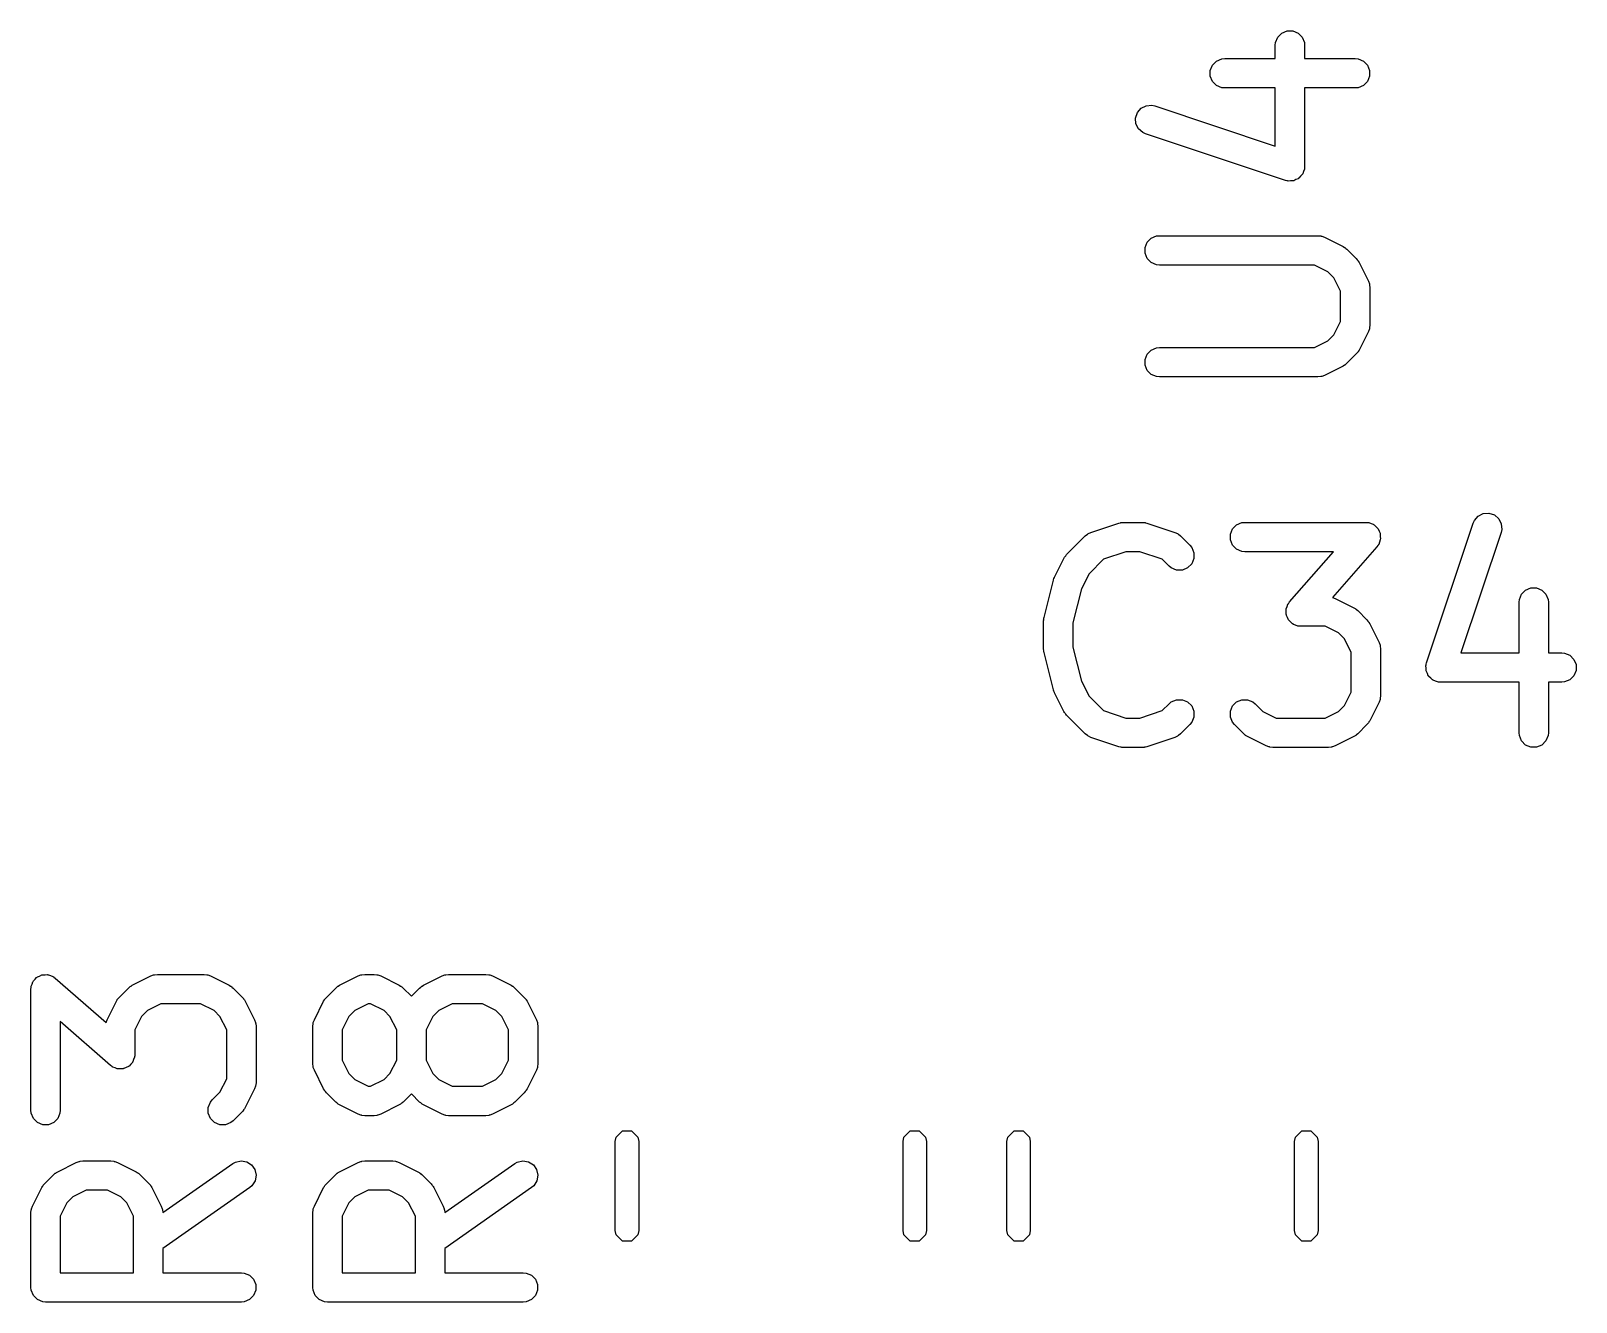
# Model space of a CAD drawing. Header units: inches. Extents: x 1.99 to 4.41, y -4.34 to -2.1.
# Drawn here: x 2.1386 to 2.4493, y -3.5277 to -3.272 of the extents above; entities that cross this region are included whole.
import ezdxf

# ---------------------------------------------------------------- set-up
doc = ezdxf.new("R2010")
doc.units = ezdxf.units.IN
doc.header["$MEASUREMENT"] = 0
doc.layers.add('BLACK', color=250, linetype='CONTINUOUS')

msp = doc.modelspace()

# ---------------------------------------------------------------- linework, layer by layer
at = {"layer": 'BLACK', "linetype": 'CONTINUOUS'}
for p, q in [((2.39015, -3.27246), (2.39121, -3.27202)), ((2.39121, -3.27202), (2.39237, -3.27202)), ((2.39237, -3.27202), (2.39343, -3.27246)), ((2.38884, -3.27492), (2.38889, -3.27434)), ((2.38884, -3.27759), (2.38884, -3.27492)), ((2.38889, -3.27434), (2.38934, -3.27328)), ((2.38934, -3.27328), (2.39015, -3.27246)), ((2.39343, -3.27246), (2.39425, -3.27328)), ((2.39425, -3.27328), (2.39469, -3.27434)), ((2.39469, -3.27434), (2.39474, -3.27492)), ((2.39474, -3.27492), (2.39474, -3.27759)), ((2.37621, -3.2789), (2.37703, -3.27808)), ((2.37703, -3.27808), (2.37809, -3.27764)), ((2.37809, -3.27764), (2.37867, -3.27759)), ((2.37867, -3.27759), (2.38884, -3.27759)), ((2.39474, -3.27759), (2.40491, -3.27759)), ((2.40491, -3.27759), (2.40549, -3.27764)), ((2.40549, -3.27764), (2.40655, -3.27808)), ((2.40655, -3.27808), (2.40737, -3.2789)), ((2.37577, -3.27996), (2.37621, -3.2789)), ((2.37577, -3.28112), (2.37577, -3.27996)), ((2.37621, -3.28218), (2.37577, -3.28112)), ((2.40737, -3.2789), (2.40781, -3.27996)), ((2.40781, -3.28112), (2.40737, -3.28218)), ((2.40781, -3.27996), (2.40781, -3.28112)), ((2.37703, -3.283), (2.37621, -3.28218)), ((2.37809, -3.28344), (2.37703, -3.283)), ((2.37867, -3.28349), (2.37809, -3.28344)), ((2.38884, -3.28349), (2.37867, -3.28349)), ((2.38884, -3.29519), (2.38884, -3.28349)), ((2.40491, -3.28349), (2.39474, -3.28349)), ((2.39474, -3.28349), (2.39474, -3.29929)), ((2.40549, -3.28344), (2.40491, -3.28349)), ((2.40655, -3.283), (2.40549, -3.28344)), ((2.40737, -3.28218), (2.40655, -3.283)), ((2.3611, -3.28845), (2.36186, -3.28758)), ((2.36186, -3.28758), (2.36289, -3.28707)), ((2.36289, -3.28707), (2.36404, -3.28698)), ((2.36404, -3.28698), (2.3646, -3.28711)), ((2.3646, -3.28711), (2.38884, -3.29519)), ((2.36074, -3.28954), (2.3611, -3.28845)), ((2.36082, -3.29069), (2.36074, -3.28954)), ((2.36134, -3.29172), (2.36082, -3.29069)), ((2.36221, -3.29248), (2.36134, -3.29172)), ((2.36274, -3.29271), (2.36221, -3.29248)), ((2.39086, -3.30209), (2.36274, -3.29271)), ((2.39469, -3.29986), (2.39451, -3.3003)), ((2.3947, -3.29971), (2.39469, -3.29986)), ((2.39472, -3.29966), (2.3947, -3.29971)), ((2.39474, -3.29929), (2.39471, -3.29958)), ((2.39471, -3.29958), (2.39472, -3.29966)), ((2.39114, -3.30215), (2.39086, -3.30209)), ((2.39121, -3.30218), (2.39114, -3.30215)), ((2.39127, -3.30218), (2.39121, -3.30218)), ((2.39142, -3.30222), (2.39127, -3.30218)), ((2.39189, -3.30218), (2.39142, -3.30222)), ((2.39237, -3.30218), (2.39189, -3.30218)), ((2.39246, -3.30214), (2.39237, -3.30218)), ((2.39257, -3.30214), (2.39246, -3.30214)), ((2.39299, -3.30192), (2.39257, -3.30214)), ((2.39343, -3.30174), (2.39299, -3.30192)), ((2.39351, -3.30167), (2.39343, -3.30174)), ((2.3936, -3.30162), (2.39351, -3.30167)), ((2.39391, -3.30126), (2.3936, -3.30162)), ((2.39425, -3.30093), (2.39391, -3.30126)), ((2.39429, -3.30083), (2.39425, -3.30093)), ((2.39436, -3.30075), (2.39429, -3.30083)), ((2.39451, -3.3003), (2.39436, -3.30075)), ((2.36265, -3.31558), (2.36309, -3.31452)), ((2.36265, -3.31674), (2.36265, -3.31558)), ((2.36309, -3.31452), (2.3639, -3.31371)), ((2.3639, -3.31371), (2.36497, -3.31326)), ((2.36497, -3.31326), (2.36554, -3.31321)), ((2.36554, -3.31321), (2.39742, -3.31321)), ((2.39742, -3.31321), (2.39799, -3.31326)), ((2.39799, -3.31326), (2.39809, -3.31331)), ((2.39809, -3.31331), (2.39819, -3.31331)), ((2.39819, -3.31331), (2.39874, -3.31352)), ((2.39874, -3.31352), (2.40249, -3.31539)), ((2.40249, -3.31539), (2.40273, -3.31555)), ((2.40273, -3.31555), (2.4028, -3.31558)), ((2.4028, -3.31558), (2.40289, -3.31565)), ((2.40289, -3.31565), (2.40297, -3.3157)), ((2.40297, -3.3157), (2.40303, -3.31576)), ((2.40303, -3.31576), (2.40325, -3.31595)), ((2.36309, -3.3178), (2.36265, -3.31674)), ((2.3639, -3.31862), (2.36309, -3.3178)), ((2.36497, -3.31906), (2.3639, -3.31862)), ((2.40325, -3.31595), (2.40513, -3.31782)), ((2.40513, -3.31782), (2.40531, -3.31805)), ((2.40531, -3.31805), (2.40537, -3.3181)), ((2.40537, -3.3181), (2.40543, -3.31819)), ((2.40543, -3.31819), (2.40549, -3.31827)), ((2.40549, -3.31827), (2.40552, -3.31834)), ((2.40552, -3.31834), (2.40568, -3.31859)), ((2.40568, -3.31859), (2.40756, -3.32234)), ((2.36554, -3.31911), (2.36497, -3.31906)), ((2.39672, -3.31911), (2.36554, -3.31911)), ((2.39942, -3.32046), (2.39672, -3.31911)), ((2.40061, -3.32166), (2.39942, -3.32046)), ((2.40196, -3.32436), (2.40061, -3.32166)), ((2.40196, -3.33046), (2.40196, -3.32436)), ((2.40756, -3.32234), (2.40776, -3.32288)), ((2.40776, -3.32288), (2.40777, -3.32299)), ((2.40777, -3.32299), (2.40781, -3.32308)), ((2.40781, -3.32308), (2.40787, -3.32366)), ((2.40787, -3.32366), (2.40787, -3.33116)), ((2.40061, -3.33316), (2.40196, -3.33046)), ((2.40787, -3.33116), (2.40781, -3.33173)), ((2.39672, -3.3357), (2.39942, -3.33436)), ((2.39942, -3.33436), (2.40061, -3.33316)), ((2.40756, -3.33248), (2.40568, -3.33623)), ((2.40776, -3.33194), (2.40756, -3.33248)), ((2.40777, -3.33183), (2.40776, -3.33194)), ((2.40781, -3.33173), (2.40777, -3.33183)), ((2.36265, -3.33808), (2.36309, -3.33702)), ((2.36309, -3.33702), (2.3639, -3.3362)), ((2.3639, -3.3362), (2.36497, -3.33576)), ((2.36497, -3.33576), (2.36554, -3.3357)), ((2.36554, -3.3357), (2.39672, -3.3357)), ((2.40513, -3.337), (2.40325, -3.33887)), ((2.40531, -3.33677), (2.40513, -3.337)), ((2.40537, -3.33672), (2.40531, -3.33677)), ((2.40543, -3.33663), (2.40537, -3.33672)), ((2.40549, -3.33655), (2.40543, -3.33663)), ((2.40552, -3.33648), (2.40549, -3.33655)), ((2.40568, -3.33623), (2.40552, -3.33648)), ((2.36265, -3.33923), (2.36265, -3.33808)), ((2.36309, -3.3403), (2.36265, -3.33923)), ((2.3639, -3.34111), (2.36309, -3.3403)), ((2.40249, -3.33942), (2.39874, -3.3413)), ((2.40273, -3.33927), (2.40249, -3.33942)), ((2.4028, -3.33924), (2.40273, -3.33927)), ((2.40289, -3.33917), (2.4028, -3.33924)), ((2.40297, -3.33912), (2.40289, -3.33917)), ((2.40303, -3.33906), (2.40297, -3.33912)), ((2.40325, -3.33887), (2.40303, -3.33906)), ((2.36497, -3.34155), (2.3639, -3.34111)), ((2.36554, -3.34161), (2.36497, -3.34155)), ((2.39742, -3.34161), (2.36554, -3.34161)), ((2.39799, -3.34155), (2.39742, -3.34161)), ((2.39809, -3.34151), (2.39799, -3.34155)), ((2.39819, -3.34151), (2.39809, -3.34151)), ((2.39874, -3.3413), (2.39819, -3.34151)), ((2.35177, -3.37289), (2.35739, -3.37101)), ((2.35739, -3.37101), (2.35768, -3.37095)), ((2.35768, -3.37095), (2.35775, -3.37092)), ((2.35775, -3.37092), (2.35785, -3.37091)), ((2.35785, -3.37091), (2.35795, -3.37088)), ((2.35795, -3.37088), (2.35803, -3.37089)), ((2.35803, -3.37089), (2.35832, -3.37086)), ((2.35832, -3.37086), (2.36207, -3.37086)), ((2.36207, -3.37086), (2.36237, -3.37089)), ((2.36237, -3.37089), (2.36244, -3.37088)), ((2.36244, -3.37088), (2.36254, -3.37091)), ((2.36254, -3.37091), (2.36265, -3.37092)), ((2.36265, -3.37092), (2.36272, -3.37095)), ((2.36272, -3.37095), (2.36301, -3.37101)), ((2.36301, -3.37101), (2.36863, -3.37289)), ((2.38024, -3.37217), (2.38106, -3.37136)), ((2.38106, -3.37136), (2.38212, -3.37092)), ((2.38212, -3.37092), (2.3827, -3.37086)), ((2.3827, -3.37086), (2.40707, -3.37086)), ((2.40707, -3.37086), (2.40737, -3.37089)), ((2.40737, -3.37089), (2.40745, -3.37088)), ((2.40745, -3.37088), (2.4075, -3.3709)), ((2.4075, -3.3709), (2.40764, -3.37092)), ((2.40764, -3.37092), (2.40809, -3.3711)), ((2.40809, -3.3711), (2.40854, -3.37125)), ((2.40854, -3.37125), (2.40862, -3.37132)), ((2.40862, -3.37132), (2.40871, -3.37136)), ((2.40871, -3.37136), (2.40905, -3.3717)), ((2.40905, -3.3717), (2.40941, -3.37201)), ((2.41926, -3.39912), (2.42864, -3.371)), ((2.42864, -3.371), (2.42887, -3.37047)), ((2.42887, -3.37047), (2.42963, -3.3696)), ((2.42963, -3.3696), (2.43066, -3.36909)), ((2.43066, -3.36909), (2.43181, -3.36901)), ((2.43181, -3.36901), (2.4329, -3.36937)), ((2.4329, -3.36937), (2.43377, -3.37013)), ((2.43377, -3.37013), (2.43429, -3.37116)), ((2.43429, -3.37116), (2.43437, -3.37231)), ((2.34686, -3.37735), (2.35061, -3.3736)), ((2.35061, -3.3736), (2.35106, -3.37323)), ((2.35106, -3.37323), (2.35116, -3.37319)), ((2.35116, -3.37319), (2.35124, -3.37312)), ((2.35124, -3.37312), (2.35177, -3.37289)), ((2.36863, -3.37289), (2.36916, -3.37312)), ((2.36916, -3.37312), (2.36924, -3.37319)), ((2.36924, -3.37319), (2.36934, -3.37323)), ((2.36934, -3.37323), (2.36979, -3.3736)), ((2.36979, -3.3736), (2.37166, -3.37547)), ((2.3798, -3.37324), (2.38024, -3.37217)), ((2.3798, -3.37439), (2.3798, -3.37324)), ((2.38024, -3.37545), (2.3798, -3.37439)), ((2.40941, -3.37201), (2.40945, -3.3721)), ((2.40945, -3.3721), (2.40952, -3.37217)), ((2.40952, -3.37217), (2.40971, -3.37261)), ((2.40978, -3.37483), (2.40963, -3.37529)), ((2.40971, -3.37261), (2.40992, -3.37304)), ((2.40996, -3.37439), (2.40978, -3.37483)), ((2.40992, -3.37304), (2.40993, -3.37314)), ((2.40993, -3.37314), (2.40996, -3.37324)), ((2.40996, -3.37324), (2.40996, -3.37372)), ((2.40996, -3.37372), (2.41, -3.37419)), ((2.41, -3.37419), (2.40996, -3.37429)), ((2.40996, -3.37429), (2.40996, -3.37439)), ((2.43424, -3.37287), (2.42616, -3.39711)), ((2.43437, -3.37231), (2.43424, -3.37287)), ((2.34631, -3.37812), (2.34647, -3.37787)), ((2.34647, -3.37787), (2.34649, -3.3778)), ((2.34649, -3.3778), (2.34656, -3.37771)), ((2.34656, -3.37771), (2.34662, -3.37763)), ((2.34662, -3.37763), (2.34668, -3.37757)), ((2.34668, -3.37757), (2.34686, -3.37735)), ((2.3588, -3.37676), (2.35429, -3.37827)), ((2.36159, -3.37676), (2.3588, -3.37676)), ((2.3661, -3.37827), (2.36159, -3.37676)), ((2.37166, -3.37547), (2.37203, -3.37592)), ((2.37203, -3.37592), (2.37247, -3.37699)), ((2.37247, -3.37699), (2.37247, -3.37814)), ((2.38106, -3.37627), (2.38024, -3.37545)), ((2.38212, -3.37671), (2.38106, -3.37627)), ((2.3827, -3.37676), (2.38212, -3.37671)), ((2.40056, -3.37676), (2.3827, -3.37676)), ((2.39172, -3.38687), (2.40056, -3.37676)), ((2.40929, -3.37576), (2.40036, -3.38597)), ((2.40947, -3.37551), (2.40929, -3.37576)), ((2.40952, -3.37545), (2.40947, -3.37551)), ((2.40954, -3.3754), (2.40952, -3.37545)), ((2.40963, -3.37529), (2.40954, -3.3754)), ((2.34443, -3.38187), (2.34631, -3.37812)), ((2.35429, -3.37827), (2.35138, -3.38119)), ((2.36748, -3.37965), (2.3661, -3.37827)), ((2.36793, -3.38002), (2.36748, -3.37965)), ((2.369, -3.38046), (2.36793, -3.38002)), ((2.37015, -3.38046), (2.369, -3.38046)), ((2.37121, -3.38002), (2.37015, -3.38046)), ((2.37203, -3.3792), (2.37121, -3.38002)), ((2.37247, -3.37814), (2.37203, -3.3792)), ((2.34234, -3.38997), (2.34421, -3.38247)), ((2.34421, -3.38247), (2.34423, -3.38243)), ((2.34423, -3.38241), (2.34432, -3.38217)), ((2.34423, -3.38243), (2.34423, -3.38241)), ((2.34432, -3.38217), (2.34441, -3.38192)), ((2.34441, -3.38192), (2.34442, -3.38191)), ((2.34442, -3.38191), (2.34443, -3.38187)), ((2.35138, -3.38119), (2.34986, -3.38422)), ((2.43917, -3.38448), (2.44024, -3.38404)), ((2.44024, -3.38404), (2.44139, -3.38404)), ((2.44139, -3.38404), (2.44245, -3.38448)), ((2.34986, -3.38422), (2.34815, -3.39105)), ((2.39139, -3.38734), (2.39147, -3.38722)), ((2.39147, -3.38722), (2.39149, -3.38717)), ((2.39149, -3.38717), (2.39154, -3.38711)), ((2.39154, -3.38711), (2.39172, -3.38687)), ((2.40036, -3.38597), (2.40089, -3.38617)), ((2.40089, -3.38617), (2.40464, -3.38804)), ((2.43786, -3.38694), (2.43792, -3.38636)), ((2.43786, -3.39711), (2.43786, -3.38694)), ((2.43792, -3.38636), (2.43836, -3.38529)), ((2.43836, -3.38529), (2.43917, -3.38448)), ((2.44245, -3.38448), (2.44327, -3.38529)), ((2.44327, -3.38529), (2.44371, -3.38636)), ((2.44371, -3.38636), (2.44377, -3.38694)), ((2.44377, -3.38694), (2.44377, -3.39711)), ((2.34225, -3.39054), (2.34228, -3.39033)), ((2.34228, -3.39033), (2.3423, -3.39011)), ((2.3423, -3.39011), (2.34232, -3.39007)), ((2.34232, -3.39007), (2.34234, -3.38997)), ((2.39102, -3.38843), (2.39105, -3.38833)), ((2.39105, -3.38891), (2.39102, -3.38843)), ((2.39105, -3.38823), (2.39123, -3.38779)), ((2.39105, -3.38833), (2.39105, -3.38823)), ((2.39105, -3.38939), (2.39105, -3.38891)), ((2.39109, -3.38948), (2.39105, -3.38939)), ((2.39109, -3.38958), (2.39109, -3.38948)), ((2.39131, -3.39001), (2.39109, -3.38958)), ((2.39123, -3.38779), (2.39139, -3.38734)), ((2.39149, -3.39045), (2.39131, -3.39001)), ((2.40464, -3.38804), (2.40489, -3.3882)), ((2.40489, -3.3882), (2.40496, -3.38823)), ((2.40496, -3.38823), (2.40504, -3.3883)), ((2.40504, -3.3883), (2.40513, -3.38835)), ((2.40513, -3.38835), (2.40518, -3.38841)), ((2.40518, -3.38841), (2.40541, -3.3886)), ((2.40541, -3.3886), (2.40728, -3.39047)), ((2.34226, -3.39058), (2.34225, -3.39054)), ((2.34225, -3.39068), (2.34226, -3.39058)), ((2.34225, -3.39631), (2.34225, -3.39068)), ((2.34815, -3.39105), (2.34815, -3.39595)), ((2.39156, -3.39052), (2.39149, -3.39045)), ((2.3916, -3.39061), (2.39156, -3.39052)), ((2.39196, -3.39093), (2.3916, -3.39061)), ((2.3923, -3.39126), (2.39196, -3.39093)), ((2.3924, -3.3913), (2.3923, -3.39126)), ((2.39247, -3.39137), (2.3924, -3.3913)), ((2.39293, -3.39152), (2.39247, -3.39137)), ((2.39337, -3.39171), (2.39293, -3.39152)), ((2.39351, -3.39172), (2.39337, -3.39171)), ((2.39356, -3.39174), (2.39351, -3.39172)), ((2.39364, -3.39173), (2.39356, -3.39174)), ((2.39394, -3.39176), (2.39364, -3.39173)), ((2.39887, -3.39176), (2.39394, -3.39176)), ((2.40157, -3.39311), (2.39887, -3.39176)), ((2.40277, -3.39431), (2.40157, -3.39311)), ((2.40728, -3.39047), (2.40747, -3.3907)), ((2.40747, -3.3907), (2.40753, -3.39075)), ((2.40753, -3.39075), (2.40758, -3.39084)), ((2.40758, -3.39084), (2.40765, -3.39092)), ((2.40765, -3.39092), (2.40768, -3.39099)), ((2.40768, -3.39099), (2.40783, -3.39124)), ((2.40783, -3.39124), (2.40971, -3.39499)), ((2.34226, -3.39641), (2.34225, -3.39631)), ((2.34225, -3.39645), (2.34226, -3.39641)), ((2.34228, -3.39667), (2.34225, -3.39645)), ((2.34815, -3.39595), (2.34986, -3.40278)), ((2.40412, -3.39701), (2.40277, -3.39431)), ((2.40971, -3.39499), (2.40992, -3.39553)), ((2.40992, -3.39553), (2.40992, -3.39563)), ((2.40992, -3.39563), (2.40996, -3.39573)), ((2.40996, -3.39573), (2.41002, -3.39631)), ((2.41002, -3.39631), (2.41002, -3.40568)), ((2.3423, -3.39688), (2.34228, -3.39667)), ((2.34232, -3.39693), (2.3423, -3.39688)), ((2.34234, -3.39703), (2.34232, -3.39693)), ((2.34421, -3.40452), (2.34234, -3.39703)), ((2.40412, -3.40499), (2.40412, -3.39701)), ((2.41914, -3.39969), (2.41917, -3.39954)), ((2.41917, -3.40016), (2.41914, -3.39969)), ((2.41917, -3.39948), (2.4192, -3.39941)), ((2.41917, -3.39954), (2.41917, -3.39948)), ((2.4192, -3.39941), (2.41926, -3.39912)), ((2.42616, -3.39711), (2.43786, -3.39711)), ((2.44377, -3.39711), (2.44644, -3.39711)), ((2.44644, -3.39711), (2.44701, -3.39716)), ((2.44701, -3.39716), (2.44808, -3.3976)), ((2.44808, -3.3976), (2.44889, -3.39842)), ((2.44889, -3.39842), (2.44933, -3.39948)), ((2.44933, -3.39948), (2.44933, -3.40063)), ((2.34986, -3.40278), (2.35138, -3.40581)), ((2.41917, -3.40063), (2.41917, -3.40016)), ((2.41921, -3.40073), (2.41917, -3.40063)), ((2.41922, -3.40084), (2.41921, -3.40073)), ((2.41943, -3.40126), (2.41922, -3.40084)), ((2.41961, -3.4017), (2.41943, -3.40126)), ((2.41969, -3.40177), (2.41961, -3.4017)), ((2.41973, -3.40187), (2.41969, -3.40177)), ((2.42009, -3.40218), (2.41973, -3.40187)), ((2.42043, -3.40251), (2.42009, -3.40218)), ((2.42052, -3.40255), (2.42043, -3.40251)), ((2.4206, -3.40262), (2.42052, -3.40255)), ((2.42105, -3.40277), (2.4206, -3.40262)), ((2.42149, -3.40295), (2.42105, -3.40277)), ((2.44808, -3.40251), (2.44701, -3.40295)), ((2.44889, -3.4017), (2.44808, -3.40251)), ((2.44933, -3.40063), (2.44889, -3.4017)), ((2.34423, -3.40457), (2.34421, -3.40452)), ((2.34423, -3.40459), (2.34423, -3.40457)), ((2.34432, -3.40483), (2.34423, -3.40459)), ((2.34441, -3.40507), (2.34432, -3.40483)), ((2.34442, -3.40509), (2.34441, -3.40507)), ((2.34443, -3.40513), (2.34442, -3.40509)), ((2.34631, -3.40888), (2.34443, -3.40513)), ((2.35138, -3.40581), (2.35429, -3.40873)), ((2.40277, -3.40768), (2.40412, -3.40499)), ((2.41002, -3.40568), (2.40996, -3.40626)), ((2.42164, -3.40297), (2.42149, -3.40295)), ((2.4217, -3.40299), (2.42164, -3.40297)), ((2.42177, -3.40298), (2.4217, -3.40299)), ((2.42207, -3.40301), (2.42177, -3.40298)), ((2.43786, -3.40301), (2.42207, -3.40301)), ((2.43786, -3.41318), (2.43786, -3.40301)), ((2.44644, -3.40301), (2.44377, -3.40301)), ((2.44377, -3.40301), (2.44377, -3.41318)), ((2.44701, -3.40295), (2.44644, -3.40301)), ((2.34647, -3.40913), (2.34631, -3.40888)), ((2.35429, -3.40873), (2.3588, -3.41023)), ((2.36159, -3.41023), (2.3661, -3.40873)), ((2.3661, -3.40873), (2.36748, -3.40734)), ((2.36748, -3.40734), (2.36793, -3.40698)), ((2.36793, -3.40698), (2.369, -3.40654)), ((2.369, -3.40654), (2.37015, -3.40654)), ((2.37015, -3.40654), (2.37121, -3.40698)), ((2.37121, -3.40698), (2.37203, -3.40779)), ((2.37203, -3.40779), (2.37247, -3.40886)), ((2.37247, -3.40886), (2.37247, -3.41001)), ((2.3798, -3.40886), (2.38024, -3.40779)), ((2.3798, -3.41001), (2.3798, -3.40886)), ((2.38024, -3.40779), (2.38106, -3.40698)), ((2.38106, -3.40698), (2.38212, -3.40654)), ((2.38212, -3.40654), (2.38327, -3.40654)), ((2.38327, -3.40654), (2.38434, -3.40698)), ((2.38434, -3.40698), (2.38478, -3.40734)), ((2.38478, -3.40734), (2.38632, -3.40888)), ((2.38632, -3.40888), (2.38902, -3.41023)), ((2.39887, -3.41023), (2.40157, -3.40888)), ((2.40157, -3.40888), (2.40277, -3.40768)), ((2.40971, -3.407), (2.40783, -3.41075)), ((2.40992, -3.40646), (2.40971, -3.407)), ((2.40996, -3.40626), (2.40992, -3.40636)), ((2.40992, -3.40636), (2.40992, -3.40646)), ((2.34649, -3.4092), (2.34647, -3.40913)), ((2.34656, -3.40928), (2.34649, -3.4092)), ((2.34662, -3.40937), (2.34656, -3.40928)), ((2.34668, -3.40942), (2.34662, -3.40937)), ((2.34686, -3.40965), (2.34668, -3.40942)), ((2.35061, -3.41339), (2.34686, -3.40965)), ((2.3588, -3.41023), (2.36159, -3.41023)), ((2.37166, -3.41152), (2.36979, -3.41339)), ((2.37203, -3.41107), (2.37166, -3.41152)), ((2.37247, -3.41001), (2.37203, -3.41107)), ((2.38024, -3.41107), (2.3798, -3.41001)), ((2.38061, -3.41152), (2.38024, -3.41107)), ((2.38248, -3.41339), (2.38061, -3.41152)), ((2.38902, -3.41023), (2.39887, -3.41023)), ((2.40728, -3.41152), (2.40541, -3.41339)), ((2.40747, -3.41129), (2.40728, -3.41152)), ((2.40753, -3.41124), (2.40747, -3.41129)), ((2.40758, -3.41115), (2.40753, -3.41124)), ((2.40765, -3.41107), (2.40758, -3.41115)), ((2.40768, -3.411), (2.40765, -3.41107)), ((2.40783, -3.41075), (2.40768, -3.411)), ((2.35106, -3.41376), (2.35061, -3.41339)), ((2.35116, -3.4138), (2.35106, -3.41376)), ((2.35124, -3.41387), (2.35116, -3.4138)), ((2.35177, -3.41411), (2.35124, -3.41387)), ((2.35739, -3.41598), (2.35177, -3.41411)), ((2.36863, -3.41411), (2.36301, -3.41598)), ((2.36916, -3.41387), (2.36863, -3.41411)), ((2.36924, -3.4138), (2.36916, -3.41387)), ((2.36934, -3.41376), (2.36924, -3.4138)), ((2.36979, -3.41339), (2.36934, -3.41376)), ((2.38271, -3.41358), (2.38248, -3.41339)), ((2.38276, -3.41364), (2.38271, -3.41358)), ((2.38285, -3.4137), (2.38276, -3.41364)), ((2.38293, -3.41376), (2.38285, -3.4137)), ((2.383, -3.41379), (2.38293, -3.41376)), ((2.38325, -3.41395), (2.383, -3.41379)), ((2.387, -3.41582), (2.38325, -3.41395)), ((2.40464, -3.41395), (2.40089, -3.41582)), ((2.40489, -3.41379), (2.40464, -3.41395)), ((2.40496, -3.41376), (2.40489, -3.41379)), ((2.40504, -3.4137), (2.40496, -3.41376)), ((2.40513, -3.41364), (2.40504, -3.4137)), ((2.40518, -3.41358), (2.40513, -3.41364)), ((2.40541, -3.41339), (2.40518, -3.41358)), ((2.43792, -3.41376), (2.43786, -3.41318)), ((2.43836, -3.41482), (2.43792, -3.41376)), ((2.43917, -3.41564), (2.43836, -3.41482)), ((2.44327, -3.41482), (2.44245, -3.41564)), ((2.44371, -3.41376), (2.44327, -3.41482)), ((2.44377, -3.41318), (2.44371, -3.41376)), ((2.35768, -3.41605), (2.35739, -3.41598)), ((2.35775, -3.41608), (2.35768, -3.41605)), ((2.35785, -3.41609), (2.35775, -3.41608)), ((2.35795, -3.41611), (2.35785, -3.41609)), ((2.35803, -3.41611), (2.35795, -3.41611)), ((2.35832, -3.41613), (2.35803, -3.41611)), ((2.36207, -3.41613), (2.35832, -3.41613)), ((2.36237, -3.41611), (2.36207, -3.41613)), ((2.36244, -3.41611), (2.36237, -3.41611)), ((2.36254, -3.41609), (2.36244, -3.41611)), ((2.36265, -3.41608), (2.36254, -3.41609)), ((2.36272, -3.41605), (2.36265, -3.41608)), ((2.36301, -3.41598), (2.36272, -3.41605)), ((2.38754, -3.41603), (2.387, -3.41582)), ((2.38765, -3.41604), (2.38754, -3.41603)), ((2.38774, -3.41608), (2.38765, -3.41604)), ((2.38832, -3.41613), (2.38774, -3.41608)), ((2.39957, -3.41613), (2.38832, -3.41613)), ((2.40014, -3.41608), (2.39957, -3.41613)), ((2.40024, -3.41604), (2.40014, -3.41608)), ((2.40035, -3.41603), (2.40024, -3.41604)), ((2.40089, -3.41582), (2.40035, -3.41603)), ((2.44024, -3.41608), (2.43917, -3.41564)), ((2.44139, -3.41608), (2.44024, -3.41608)), ((2.44245, -3.41564), (2.44139, -3.41608)), ((2.14086, -3.46188), (2.14095, -3.46184)), ((2.14095, -3.46184), (2.14143, -3.46184)), ((2.14143, -3.46184), (2.14191, -3.46181)), ((2.14191, -3.46181), (2.142, -3.46184)), ((2.142, -3.46184), (2.1421, -3.46184)), ((2.1421, -3.46184), (2.14255, -3.46202)), ((2.16335, -3.46188), (2.16345, -3.46184)), ((2.16345, -3.46184), (2.16403, -3.46178)), ((2.16403, -3.46178), (2.1734, -3.46178)), ((2.1734, -3.46178), (2.17398, -3.46184)), ((2.17398, -3.46184), (2.17407, -3.46188)), ((2.20505, -3.46188), (2.20514, -3.46184)), ((2.20514, -3.46184), (2.20572, -3.46178)), ((2.20572, -3.46178), (2.2076, -3.46178)), ((2.2076, -3.46178), (2.20817, -3.46184)), ((2.20817, -3.46184), (2.20827, -3.46188)), ((2.22192, -3.46188), (2.22202, -3.46184)), ((2.22202, -3.46184), (2.22259, -3.46178)), ((2.22259, -3.46178), (2.23009, -3.46178)), ((2.23009, -3.46178), (2.23067, -3.46184)), ((2.23067, -3.46184), (2.23077, -3.46188)), ((2.13858, -3.46474), (2.13861, -3.46443)), ((2.13858, -3.48911), (2.13858, -3.46474)), ((2.1386, -3.46435), (2.13862, -3.4643)), ((2.13861, -3.46443), (2.1386, -3.46435)), ((2.13862, -3.4643), (2.13863, -3.46416)), ((2.13863, -3.46416), (2.13882, -3.46372)), ((2.13882, -3.46372), (2.13897, -3.46326)), ((2.13897, -3.46326), (2.13904, -3.46319)), ((2.13904, -3.46319), (2.13907, -3.4631)), ((2.13907, -3.4631), (2.13941, -3.46276)), ((2.13941, -3.46276), (2.13973, -3.4624)), ((2.13973, -3.4624), (2.13982, -3.46235)), ((2.13982, -3.46235), (2.13989, -3.46228)), ((2.13989, -3.46228), (2.14033, -3.4621)), ((2.14033, -3.4621), (2.14076, -3.46188)), ((2.14076, -3.46188), (2.14086, -3.46188)), ((2.14255, -3.46202), (2.143, -3.46218)), ((2.143, -3.46218), (2.14312, -3.46226)), ((2.14312, -3.46226), (2.14317, -3.46228)), ((2.14317, -3.46228), (2.14322, -3.46234)), ((2.14322, -3.46234), (2.14347, -3.46251)), ((2.14347, -3.46251), (2.15368, -3.47145)), ((2.15631, -3.4664), (2.15819, -3.46452)), ((2.15819, -3.46452), (2.15841, -3.46434)), ((2.15841, -3.46434), (2.15847, -3.46428)), ((2.15847, -3.46428), (2.15855, -3.46422)), ((2.15855, -3.46422), (2.15864, -3.46416)), ((2.15864, -3.46416), (2.15871, -3.46413)), ((2.15871, -3.46413), (2.15896, -3.46397)), ((2.15896, -3.46397), (2.1627, -3.46209)), ((2.1627, -3.46209), (2.16325, -3.46189)), ((2.16325, -3.46189), (2.16335, -3.46188)), ((2.17407, -3.46188), (2.17418, -3.46189)), ((2.17418, -3.46189), (2.17472, -3.46209)), ((2.17472, -3.46209), (2.17847, -3.46397)), ((2.17847, -3.46397), (2.17872, -3.46413)), ((2.17872, -3.46413), (2.17879, -3.46416)), ((2.17879, -3.46416), (2.17887, -3.46422)), ((2.17887, -3.46422), (2.17896, -3.46428)), ((2.17896, -3.46428), (2.17901, -3.46434)), ((2.17901, -3.46434), (2.17924, -3.46452)), ((2.17924, -3.46452), (2.18111, -3.4664)), ((2.19801, -3.4664), (2.19988, -3.46452)), ((2.19988, -3.46452), (2.20011, -3.46434)), ((2.20011, -3.46434), (2.20016, -3.46428)), ((2.20016, -3.46428), (2.20025, -3.46422)), ((2.20025, -3.46422), (2.20033, -3.46416)), ((2.20033, -3.46416), (2.2004, -3.46413)), ((2.2004, -3.46413), (2.20065, -3.46397)), ((2.20065, -3.46397), (2.2044, -3.46209)), ((2.2044, -3.46209), (2.20494, -3.46189)), ((2.20494, -3.46189), (2.20505, -3.46188)), ((2.20827, -3.46188), (2.20837, -3.46189)), ((2.20837, -3.46189), (2.20892, -3.46209)), ((2.20892, -3.46209), (2.21267, -3.46397)), ((2.21267, -3.46397), (2.21291, -3.46413)), ((2.21291, -3.46413), (2.21299, -3.46416)), ((2.21299, -3.46416), (2.21307, -3.46422)), ((2.21307, -3.46422), (2.21315, -3.46428)), ((2.21315, -3.46428), (2.21321, -3.46434)), ((2.21321, -3.46434), (2.21343, -3.46452)), ((2.21343, -3.46452), (2.21509, -3.46618)), ((2.21509, -3.46618), (2.21676, -3.46452)), ((2.21676, -3.46452), (2.21698, -3.46434)), ((2.21698, -3.46434), (2.21703, -3.46428)), ((2.21703, -3.46428), (2.21712, -3.46422)), ((2.21712, -3.46422), (2.2172, -3.46416)), ((2.2172, -3.46416), (2.21728, -3.46413)), ((2.21728, -3.46413), (2.21752, -3.46397)), ((2.21752, -3.46397), (2.22127, -3.46209)), ((2.22127, -3.46209), (2.22181, -3.46189)), ((2.22181, -3.46189), (2.22192, -3.46188)), ((2.23077, -3.46188), (2.23087, -3.46189)), ((2.23087, -3.46189), (2.23141, -3.46209)), ((2.23141, -3.46209), (2.23516, -3.46397)), ((2.23516, -3.46397), (2.23541, -3.46413)), ((2.23541, -3.46413), (2.23548, -3.46416)), ((2.23548, -3.46416), (2.23556, -3.46422)), ((2.23556, -3.46422), (2.23565, -3.46428)), ((2.23565, -3.46428), (2.2357, -3.46434)), ((2.2357, -3.46434), (2.23593, -3.46452)), ((2.23593, -3.46452), (2.2378, -3.4664)), ((2.15389, -3.47091), (2.15576, -3.46716)), ((2.15576, -3.46716), (2.15592, -3.46692)), ((2.15592, -3.46692), (2.15595, -3.46684)), ((2.15595, -3.46684), (2.15601, -3.46676)), ((2.15601, -3.46676), (2.15607, -3.46667)), ((2.15607, -3.46667), (2.15613, -3.46662)), ((2.15613, -3.46662), (2.15631, -3.4664)), ((2.16472, -3.46769), (2.16203, -3.46904)), ((2.1727, -3.46769), (2.16472, -3.46769)), ((2.1754, -3.46904), (2.1727, -3.46769)), ((2.18111, -3.4664), (2.1813, -3.46662)), ((2.1813, -3.46662), (2.18136, -3.46667)), ((2.18136, -3.46667), (2.18141, -3.46676)), ((2.18141, -3.46676), (2.18148, -3.46684)), ((2.18148, -3.46684), (2.18151, -3.46692)), ((2.18151, -3.46692), (2.18166, -3.46716)), ((2.18166, -3.46716), (2.18354, -3.47091)), ((2.19558, -3.47091), (2.19745, -3.46716)), ((2.19745, -3.46716), (2.19761, -3.46692)), ((2.19761, -3.46692), (2.19764, -3.46684)), ((2.19764, -3.46684), (2.19771, -3.46676)), ((2.19771, -3.46676), (2.19776, -3.46667)), ((2.19776, -3.46667), (2.19782, -3.46662)), ((2.19782, -3.46662), (2.19801, -3.4664)), ((2.20642, -3.46769), (2.20372, -3.46904)), ((2.2069, -3.46769), (2.20642, -3.46769)), ((2.2096, -3.46904), (2.2069, -3.46769)), ((2.22329, -3.46769), (2.22059, -3.46904)), ((2.2294, -3.46769), (2.22329, -3.46769)), ((2.23209, -3.46904), (2.2294, -3.46769)), ((2.2378, -3.4664), (2.23799, -3.46662)), ((2.23799, -3.46662), (2.23805, -3.46667)), ((2.23805, -3.46667), (2.23811, -3.46676)), ((2.23811, -3.46676), (2.23817, -3.46684)), ((2.23817, -3.46684), (2.2382, -3.46692)), ((2.2382, -3.46692), (2.23836, -3.46716)), ((2.23836, -3.46716), (2.24023, -3.47091)), ((2.15368, -3.47145), (2.15389, -3.47091)), ((2.16083, -3.47023), (2.15948, -3.47293)), ((2.16203, -3.46904), (2.16083, -3.47023)), ((2.1766, -3.47023), (2.1754, -3.46904)), ((2.17795, -3.47293), (2.1766, -3.47023)), ((2.18354, -3.47091), (2.18375, -3.47145)), ((2.19537, -3.47145), (2.19558, -3.47091)), ((2.20252, -3.47023), (2.20117, -3.47293)), ((2.20372, -3.46904), (2.20252, -3.47023)), ((2.21079, -3.47023), (2.2096, -3.46904)), ((2.21214, -3.47293), (2.21079, -3.47023)), ((2.2194, -3.47023), (2.21805, -3.47293)), ((2.22059, -3.46904), (2.2194, -3.47023)), ((2.23329, -3.47023), (2.23209, -3.46904)), ((2.23464, -3.47293), (2.23329, -3.47023)), ((2.24023, -3.47091), (2.24044, -3.47145)), ((2.15458, -3.48008), (2.14448, -3.47124)), ((2.14448, -3.47124), (2.14448, -3.48911)), ((2.15948, -3.47293), (2.15948, -3.47786)), ((2.17795, -3.48279), (2.17795, -3.47293)), ((2.18375, -3.47145), (2.18375, -3.47156)), ((2.18375, -3.47156), (2.18379, -3.47166)), ((2.18379, -3.47166), (2.18385, -3.47223)), ((2.18385, -3.47223), (2.18385, -3.48348)), ((2.19527, -3.47223), (2.19533, -3.47166)), ((2.19527, -3.47973), (2.19527, -3.47223)), ((2.19533, -3.47166), (2.19537, -3.47156)), ((2.19537, -3.47156), (2.19537, -3.47145)), ((2.20117, -3.47293), (2.20117, -3.47904)), ((2.21214, -3.47904), (2.21214, -3.47293)), ((2.21805, -3.47293), (2.21805, -3.47904)), ((2.23464, -3.47904), (2.23464, -3.47293)), ((2.24044, -3.47145), (2.24045, -3.47156)), ((2.24045, -3.47156), (2.24049, -3.47166)), ((2.24049, -3.47166), (2.24054, -3.47223)), ((2.24054, -3.47223), (2.24054, -3.47973)), ((2.15483, -3.48026), (2.15458, -3.48008)), ((2.15489, -3.48031), (2.15483, -3.48026)), ((2.15494, -3.48034), (2.15489, -3.48031)), ((2.15505, -3.48042), (2.15494, -3.48034)), ((2.15551, -3.48057), (2.15505, -3.48042)), ((2.15817, -3.48031), (2.15772, -3.4805)), ((2.15824, -3.48024), (2.15817, -3.48031)), ((2.15833, -3.4802), (2.15824, -3.48024)), ((2.15864, -3.47984), (2.15833, -3.4802)), ((2.15898, -3.4795), (2.15864, -3.47984)), ((2.15902, -3.47941), (2.15898, -3.4795)), ((2.15909, -3.47933), (2.15902, -3.47941)), ((2.15924, -3.47888), (2.15909, -3.47933)), ((2.15942, -3.47844), (2.15924, -3.47888)), ((2.15944, -3.47829), (2.15942, -3.47844)), ((2.15945, -3.47824), (2.15944, -3.47829)), ((2.15948, -3.47786), (2.15945, -3.47816)), ((2.15945, -3.47816), (2.15945, -3.47824)), ((2.19533, -3.48031), (2.19527, -3.47973)), ((2.19537, -3.48041), (2.19533, -3.48031)), ((2.19537, -3.48051), (2.19537, -3.48041)), ((2.20117, -3.47904), (2.20252, -3.48173)), ((2.21079, -3.48173), (2.21214, -3.47904)), ((2.21805, -3.47904), (2.2194, -3.48173)), ((2.23329, -3.48173), (2.23464, -3.47904)), ((2.24045, -3.48041), (2.24044, -3.48051)), ((2.24049, -3.48031), (2.24045, -3.48041)), ((2.24054, -3.47973), (2.24049, -3.48031)), ((2.15595, -3.48075), (2.15551, -3.48057)), ((2.15605, -3.48075), (2.15595, -3.48075)), ((2.15614, -3.48079), (2.15605, -3.48075)), ((2.15662, -3.48075), (2.15614, -3.48079)), ((2.1571, -3.48075), (2.15662, -3.48075)), ((2.15719, -3.48072), (2.1571, -3.48075)), ((2.15729, -3.48071), (2.15719, -3.48072)), ((2.15772, -3.4805), (2.15729, -3.48071)), ((2.1766, -3.48548), (2.17795, -3.48279)), ((2.18385, -3.48348), (2.18379, -3.48406)), ((2.19558, -3.48105), (2.19537, -3.48051)), ((2.19745, -3.4848), (2.19558, -3.48105)), ((2.20252, -3.48173), (2.20372, -3.48293)), ((2.20372, -3.48293), (2.20642, -3.48428)), ((2.2069, -3.48428), (2.2096, -3.48293)), ((2.2096, -3.48293), (2.21079, -3.48173)), ((2.2194, -3.48173), (2.22059, -3.48293)), ((2.22059, -3.48293), (2.22329, -3.48428)), ((2.2294, -3.48428), (2.23209, -3.48293)), ((2.23209, -3.48293), (2.23329, -3.48173)), ((2.24023, -3.48105), (2.23836, -3.4848)), ((2.24044, -3.48051), (2.24023, -3.48105)), ((2.17506, -3.48702), (2.1766, -3.48548)), ((2.18354, -3.4848), (2.18166, -3.48855)), ((2.18375, -3.48426), (2.18354, -3.4848)), ((2.18379, -3.48406), (2.18375, -3.48416)), ((2.18375, -3.48416), (2.18375, -3.48426)), ((2.19761, -3.48505), (2.19745, -3.4848)), ((2.19764, -3.48512), (2.19761, -3.48505)), ((2.19771, -3.4852), (2.19764, -3.48512)), ((2.19776, -3.48529), (2.19771, -3.4852)), ((2.19782, -3.48534), (2.19776, -3.48529)), ((2.19801, -3.48557), (2.19782, -3.48534)), ((2.19988, -3.48745), (2.19801, -3.48557)), ((2.20642, -3.48428), (2.2069, -3.48428)), ((2.21509, -3.48578), (2.21343, -3.48745)), ((2.21676, -3.48745), (2.21509, -3.48578)), ((2.22329, -3.48428), (2.2294, -3.48428)), ((2.2378, -3.48557), (2.23593, -3.48745)), ((2.23799, -3.48534), (2.2378, -3.48557)), ((2.23805, -3.48529), (2.23799, -3.48534)), ((2.23811, -3.4852), (2.23805, -3.48529)), ((2.23817, -3.48512), (2.23811, -3.4852)), ((2.2382, -3.48505), (2.23817, -3.48512)), ((2.23836, -3.4848), (2.2382, -3.48505)), ((2.13863, -3.48968), (2.13858, -3.48911)), ((2.13907, -3.49075), (2.13863, -3.48968)), ((2.14442, -3.48968), (2.14398, -3.49075)), ((2.14448, -3.48911), (2.14442, -3.48968)), ((2.17425, -3.48853), (2.17469, -3.48747)), ((2.17425, -3.48968), (2.17425, -3.48853)), ((2.17469, -3.49075), (2.17425, -3.48968)), ((2.17469, -3.48747), (2.17506, -3.48702)), ((2.18111, -3.48932), (2.17924, -3.4912)), ((2.1813, -3.48909), (2.18111, -3.48932)), ((2.18136, -3.48904), (2.1813, -3.48909)), ((2.18141, -3.48895), (2.18136, -3.48904)), ((2.18148, -3.48887), (2.18141, -3.48895)), ((2.18151, -3.4888), (2.18148, -3.48887)), ((2.18166, -3.48855), (2.18151, -3.4888)), ((2.20011, -3.48763), (2.19988, -3.48745)), ((2.20016, -3.48769), (2.20011, -3.48763)), ((2.20025, -3.48775), (2.20016, -3.48769)), ((2.20033, -3.48781), (2.20025, -3.48775)), ((2.2004, -3.48784), (2.20033, -3.48781)), ((2.20065, -3.488), (2.2004, -3.48784)), ((2.2044, -3.48987), (2.20065, -3.488)), ((2.21267, -3.488), (2.20892, -3.48987)), ((2.21291, -3.48784), (2.21267, -3.488)), ((2.21299, -3.48781), (2.21291, -3.48784)), ((2.21307, -3.48775), (2.21299, -3.48781)), ((2.21315, -3.48769), (2.21307, -3.48775)), ((2.21321, -3.48763), (2.21315, -3.48769)), ((2.21343, -3.48745), (2.21321, -3.48763)), ((2.21698, -3.48763), (2.21676, -3.48745)), ((2.21703, -3.48769), (2.21698, -3.48763)), ((2.21712, -3.48775), (2.21703, -3.48769)), ((2.2172, -3.48781), (2.21712, -3.48775)), ((2.21728, -3.48784), (2.2172, -3.48781)), ((2.21752, -3.488), (2.21728, -3.48784)), ((2.22127, -3.48987), (2.21752, -3.488)), ((2.23516, -3.488), (2.23141, -3.48987)), ((2.23541, -3.48784), (2.23516, -3.488)), ((2.23548, -3.48781), (2.23541, -3.48784)), ((2.23556, -3.48775), (2.23548, -3.48781)), ((2.23565, -3.48769), (2.23556, -3.48775)), ((2.2357, -3.48763), (2.23565, -3.48769)), ((2.23593, -3.48745), (2.2357, -3.48763)), ((2.13989, -3.49156), (2.13907, -3.49075)), ((2.14095, -3.492), (2.13989, -3.49156)), ((2.1421, -3.492), (2.14095, -3.492)), ((2.14317, -3.49156), (2.1421, -3.492)), ((2.14398, -3.49075), (2.14317, -3.49156)), ((2.17551, -3.49156), (2.17469, -3.49075)), ((2.17657, -3.492), (2.17551, -3.49156)), ((2.17772, -3.492), (2.17657, -3.492)), ((2.17879, -3.49156), (2.17772, -3.492)), ((2.17924, -3.4912), (2.17879, -3.49156)), ((2.20494, -3.49008), (2.2044, -3.48987)), ((2.20505, -3.49009), (2.20494, -3.49008)), ((2.20514, -3.49013), (2.20505, -3.49009)), ((2.20572, -3.49019), (2.20514, -3.49013)), ((2.2076, -3.49019), (2.20572, -3.49019)), ((2.20817, -3.49013), (2.2076, -3.49019)), ((2.20827, -3.49009), (2.20817, -3.49013)), ((2.20837, -3.49008), (2.20827, -3.49009)), ((2.20892, -3.48987), (2.20837, -3.49008)), ((2.22181, -3.49008), (2.22127, -3.48987)), ((2.22192, -3.49009), (2.22181, -3.49008)), ((2.22202, -3.49013), (2.22192, -3.49009)), ((2.22259, -3.49019), (2.22202, -3.49013)), ((2.23009, -3.49019), (2.22259, -3.49019)), ((2.23067, -3.49013), (2.23009, -3.49019)), ((2.23077, -3.49009), (2.23067, -3.49013)), ((2.23087, -3.49008), (2.23077, -3.49009)), ((2.23141, -3.48987), (2.23087, -3.49008)), ((2.2561, -3.49539), (2.25628, -3.49449)), ((2.2561, -3.51327), (2.2561, -3.49539)), ((2.25628, -3.49449), (2.25756, -3.49321)), ((2.25756, -3.49321), (2.25937, -3.49321)), ((2.25937, -3.49321), (2.26065, -3.49449)), ((2.26065, -3.49449), (2.26083, -3.49539)), ((2.26083, -3.49539), (2.26083, -3.51327)), ((2.31398, -3.49539), (2.31416, -3.49449)), ((2.31398, -3.51327), (2.31398, -3.49539)), ((2.31416, -3.49449), (2.31543, -3.49321)), ((2.31543, -3.49321), (2.31724, -3.49321)), ((2.31724, -3.49321), (2.31852, -3.49449)), ((2.31852, -3.49449), (2.3187, -3.49539)), ((2.3187, -3.49539), (2.3187, -3.51327)), ((2.33484, -3.49539), (2.33502, -3.49449)), ((2.33484, -3.51327), (2.33484, -3.49539)), ((2.33502, -3.49449), (2.3363, -3.49321)), ((2.3363, -3.49321), (2.33811, -3.49321)), ((2.33811, -3.49321), (2.33939, -3.49449)), ((2.33939, -3.49449), (2.33957, -3.49539)), ((2.33957, -3.49539), (2.33957, -3.51327)), ((2.39272, -3.49539), (2.3929, -3.49449)), ((2.39272, -3.51327), (2.39272, -3.49539)), ((2.3929, -3.49449), (2.39417, -3.49321)), ((2.39417, -3.49321), (2.39598, -3.49321)), ((2.39598, -3.49321), (2.39726, -3.49449)), ((2.39726, -3.49449), (2.39744, -3.49539)), ((2.39744, -3.49539), (2.39744, -3.51327)), ((2.14132, -3.50389), (2.14319, -3.50202)), ((2.14319, -3.50202), (2.14342, -3.50183)), ((2.14342, -3.50183), (2.14347, -3.50177)), ((2.14347, -3.50177), (2.14356, -3.50172)), ((2.14356, -3.50172), (2.14364, -3.50165)), ((2.14364, -3.50165), (2.14371, -3.50162)), ((2.14371, -3.50162), (2.14396, -3.50146)), ((2.14396, -3.50146), (2.14771, -3.49959)), ((2.14771, -3.49959), (2.14825, -3.49938)), ((2.14825, -3.49938), (2.14835, -3.49938)), ((2.14835, -3.49938), (2.14845, -3.49933)), ((2.14845, -3.49933), (2.14903, -3.49928)), ((2.14903, -3.49928), (2.15465, -3.49928)), ((2.15465, -3.49928), (2.15523, -3.49933)), ((2.15523, -3.49933), (2.15533, -3.49938)), ((2.15533, -3.49938), (2.15543, -3.49938)), ((2.15543, -3.49938), (2.15597, -3.49959)), ((2.15597, -3.49959), (2.15972, -3.50146)), ((2.15972, -3.50146), (2.15997, -3.50162)), ((2.15997, -3.50162), (2.16004, -3.50165)), ((2.16004, -3.50165), (2.16012, -3.50172)), ((2.16012, -3.50172), (2.16021, -3.50177)), ((2.16021, -3.50177), (2.16026, -3.50183)), ((2.16026, -3.50183), (2.16049, -3.50202)), ((2.16049, -3.50202), (2.16236, -3.50389)), ((2.1651, -3.50969), (2.17921, -3.49981)), ((2.17921, -3.49981), (2.17971, -3.49953)), ((2.17971, -3.49953), (2.18083, -3.49928)), ((2.18083, -3.49928), (2.18197, -3.49948)), ((2.18197, -3.49948), (2.18294, -3.5001)), ((2.18294, -3.5001), (2.1836, -3.50104)), ((2.1836, -3.50104), (2.18385, -3.50217)), ((2.18385, -3.50217), (2.18365, -3.5033)), ((2.19801, -3.50389), (2.19988, -3.50202)), ((2.19988, -3.50202), (2.20011, -3.50183)), ((2.20011, -3.50183), (2.20016, -3.50177)), ((2.20016, -3.50177), (2.20025, -3.50172)), ((2.20025, -3.50172), (2.20033, -3.50165)), ((2.20033, -3.50165), (2.2004, -3.50162)), ((2.2004, -3.50162), (2.20065, -3.50146)), ((2.20065, -3.50146), (2.2044, -3.49959)), ((2.2044, -3.49959), (2.20494, -3.49938)), ((2.20494, -3.49938), (2.20505, -3.49938)), ((2.20505, -3.49938), (2.20514, -3.49933)), ((2.20514, -3.49933), (2.20572, -3.49928)), ((2.20572, -3.49928), (2.21134, -3.49928)), ((2.21134, -3.49928), (2.21192, -3.49933)), ((2.21192, -3.49933), (2.21202, -3.49938)), ((2.21202, -3.49938), (2.21212, -3.49938)), ((2.21212, -3.49938), (2.21267, -3.49959)), ((2.21267, -3.49959), (2.21641, -3.50146)), ((2.21641, -3.50146), (2.21666, -3.50162)), ((2.21666, -3.50162), (2.21673, -3.50165)), ((2.21673, -3.50165), (2.21682, -3.50172)), ((2.21682, -3.50172), (2.2169, -3.50177)), ((2.2169, -3.50177), (2.21696, -3.50183)), ((2.21696, -3.50183), (2.21718, -3.50202)), ((2.21718, -3.50202), (2.21906, -3.50389)), ((2.22179, -3.50969), (2.2359, -3.49981)), ((2.2359, -3.49981), (2.2364, -3.49953)), ((2.2364, -3.49953), (2.23753, -3.49928)), ((2.23753, -3.49928), (2.23866, -3.49948)), ((2.23866, -3.49948), (2.23963, -3.5001)), ((2.23963, -3.5001), (2.24029, -3.50104)), ((2.24029, -3.50104), (2.24054, -3.50217)), ((2.24054, -3.50217), (2.24034, -3.5033)), ((2.13889, -3.50841), (2.14076, -3.50466)), ((2.14076, -3.50466), (2.14092, -3.50441)), ((2.14092, -3.50441), (2.14095, -3.50434)), ((2.14095, -3.50434), (2.14101, -3.50426)), ((2.14101, -3.50426), (2.14107, -3.50417)), ((2.14107, -3.50417), (2.14113, -3.50412)), ((2.14113, -3.50412), (2.14132, -3.50389)), ((2.14972, -3.50518), (2.14703, -3.50653)), ((2.15395, -3.50518), (2.14972, -3.50518)), ((2.15665, -3.50653), (2.15395, -3.50518)), ((2.16236, -3.50389), (2.16255, -3.50412)), ((2.16255, -3.50412), (2.16261, -3.50417)), ((2.16261, -3.50417), (2.16266, -3.50426)), ((2.16266, -3.50426), (2.16273, -3.50434)), ((2.16273, -3.50434), (2.16276, -3.50441)), ((2.16276, -3.50441), (2.16292, -3.50466)), ((2.16292, -3.50466), (2.16479, -3.50841)), ((2.18259, -3.50465), (2.1651, -3.51689)), ((2.18303, -3.50427), (2.18259, -3.50465)), ((2.18365, -3.5033), (2.18303, -3.50427)), ((2.19558, -3.50841), (2.19745, -3.50466)), ((2.19745, -3.50466), (2.19761, -3.50441)), ((2.19761, -3.50441), (2.19764, -3.50434)), ((2.19764, -3.50434), (2.19771, -3.50426)), ((2.19771, -3.50426), (2.19776, -3.50417)), ((2.19776, -3.50417), (2.19782, -3.50412)), ((2.19782, -3.50412), (2.19801, -3.50389)), ((2.20642, -3.50518), (2.20372, -3.50653)), ((2.21065, -3.50518), (2.20642, -3.50518)), ((2.21334, -3.50653), (2.21065, -3.50518)), ((2.21906, -3.50389), (2.21924, -3.50412)), ((2.21924, -3.50412), (2.2193, -3.50417)), ((2.2193, -3.50417), (2.21936, -3.50426)), ((2.21936, -3.50426), (2.21942, -3.50434)), ((2.21942, -3.50434), (2.21945, -3.50441)), ((2.21945, -3.50441), (2.21961, -3.50466)), ((2.21961, -3.50466), (2.22148, -3.50841)), ((2.23928, -3.50465), (2.2218, -3.51689)), ((2.23972, -3.50427), (2.23928, -3.50465)), ((2.24034, -3.5033), (2.23972, -3.50427)), ((2.13868, -3.50895), (2.13889, -3.50841)), ((2.14583, -3.50773), (2.14448, -3.51043)), ((2.14703, -3.50653), (2.14583, -3.50773)), ((2.15785, -3.50773), (2.15665, -3.50653)), ((2.1592, -3.51043), (2.15785, -3.50773)), ((2.16479, -3.50841), (2.165, -3.50895)), ((2.19537, -3.50895), (2.19558, -3.50841)), ((2.20252, -3.50773), (2.20117, -3.51043)), ((2.20372, -3.50653), (2.20252, -3.50773)), ((2.21454, -3.50773), (2.21334, -3.50653)), ((2.21589, -3.51043), (2.21454, -3.50773)), ((2.22148, -3.50841), (2.22169, -3.50895)), ((2.13858, -3.50973), (2.13863, -3.50915)), ((2.13858, -3.52473), (2.13858, -3.50973)), ((2.13863, -3.50915), (2.13867, -3.50906)), ((2.13867, -3.50906), (2.13868, -3.50895)), ((2.14448, -3.51043), (2.14448, -3.52178)), ((2.1592, -3.52178), (2.1592, -3.51043)), ((2.165, -3.50895), (2.16501, -3.50906)), ((2.16501, -3.50906), (2.16505, -3.50915)), ((2.16505, -3.50915), (2.1651, -3.50969)), ((2.19527, -3.50973), (2.19533, -3.50915)), ((2.19527, -3.52473), (2.19527, -3.50973)), ((2.19533, -3.50915), (2.19537, -3.50906)), ((2.19537, -3.50906), (2.19537, -3.50895)), ((2.20117, -3.51043), (2.20117, -3.52178)), ((2.21589, -3.52178), (2.21589, -3.51043)), ((2.22169, -3.50895), (2.2217, -3.50906)), ((2.2217, -3.50906), (2.22174, -3.50915)), ((2.22174, -3.50915), (2.22179, -3.50969)), ((2.25628, -3.51417), (2.2561, -3.51327)), ((2.25756, -3.51545), (2.25628, -3.51417)), ((2.26065, -3.51417), (2.25937, -3.51545)), ((2.26083, -3.51327), (2.26065, -3.51417)), ((2.31416, -3.51417), (2.31398, -3.51327)), ((2.31543, -3.51545), (2.31416, -3.51417)), ((2.31852, -3.51417), (2.31724, -3.51545)), ((2.3187, -3.51327), (2.31852, -3.51417)), ((2.33502, -3.51417), (2.33484, -3.51327)), ((2.3363, -3.51545), (2.33502, -3.51417)), ((2.33939, -3.51417), (2.33811, -3.51545)), ((2.33957, -3.51327), (2.33939, -3.51417)), ((2.3929, -3.51417), (2.39272, -3.51327)), ((2.39417, -3.51545), (2.3929, -3.51417)), ((2.39726, -3.51417), (2.39598, -3.51545)), ((2.39744, -3.51327), (2.39726, -3.51417)), ((2.1651, -3.51689), (2.1651, -3.52178)), ((2.2218, -3.51689), (2.2218, -3.52178)), ((2.25937, -3.51545), (2.25756, -3.51545)), ((2.31724, -3.51545), (2.31543, -3.51545)), ((2.33811, -3.51545), (2.3363, -3.51545)), ((2.39598, -3.51545), (2.39417, -3.51545)), ((2.14448, -3.52178), (2.1592, -3.52178)), ((2.1651, -3.52178), (2.1809, -3.52178)), ((2.1809, -3.52178), (2.18147, -3.52183)), ((2.18147, -3.52183), (2.18254, -3.52227)), ((2.18254, -3.52227), (2.18335, -3.52309)), ((2.18335, -3.52309), (2.18379, -3.52415)), ((2.20117, -3.52178), (2.21589, -3.52178)), ((2.2218, -3.52178), (2.23759, -3.52178)), ((2.23759, -3.52178), (2.23817, -3.52183)), ((2.23817, -3.52183), (2.23923, -3.52227)), ((2.23923, -3.52227), (2.24005, -3.52309)), ((2.24005, -3.52309), (2.24049, -3.52415)), ((2.13863, -3.5253), (2.13858, -3.52473)), ((2.13907, -3.52637), (2.13863, -3.5253)), ((2.13989, -3.52718), (2.13907, -3.52637)), ((2.18335, -3.52637), (2.18254, -3.52718)), ((2.18379, -3.5253), (2.18335, -3.52637)), ((2.18379, -3.52415), (2.18379, -3.5253)), ((2.19533, -3.5253), (2.19527, -3.52473)), ((2.19577, -3.52637), (2.19533, -3.5253)), ((2.19658, -3.52718), (2.19577, -3.52637)), ((2.24005, -3.52637), (2.23923, -3.52718)), ((2.24049, -3.5253), (2.24005, -3.52637)), ((2.24049, -3.52415), (2.24049, -3.5253)), ((2.14095, -3.52762), (2.13989, -3.52718)), ((2.14153, -3.52768), (2.14095, -3.52762)), ((2.1809, -3.52768), (2.14153, -3.52768)), ((2.18147, -3.52762), (2.1809, -3.52768)), ((2.18254, -3.52718), (2.18147, -3.52762)), ((2.19765, -3.52762), (2.19658, -3.52718)), ((2.19822, -3.52768), (2.19765, -3.52762)), ((2.23759, -3.52768), (2.19822, -3.52768)), ((2.23817, -3.52762), (2.23759, -3.52768)), ((2.23923, -3.52718), (2.23817, -3.52762))]:
    msp.add_line(p, q, dxfattribs=at)

doc.saveas('drawing.dxf')
